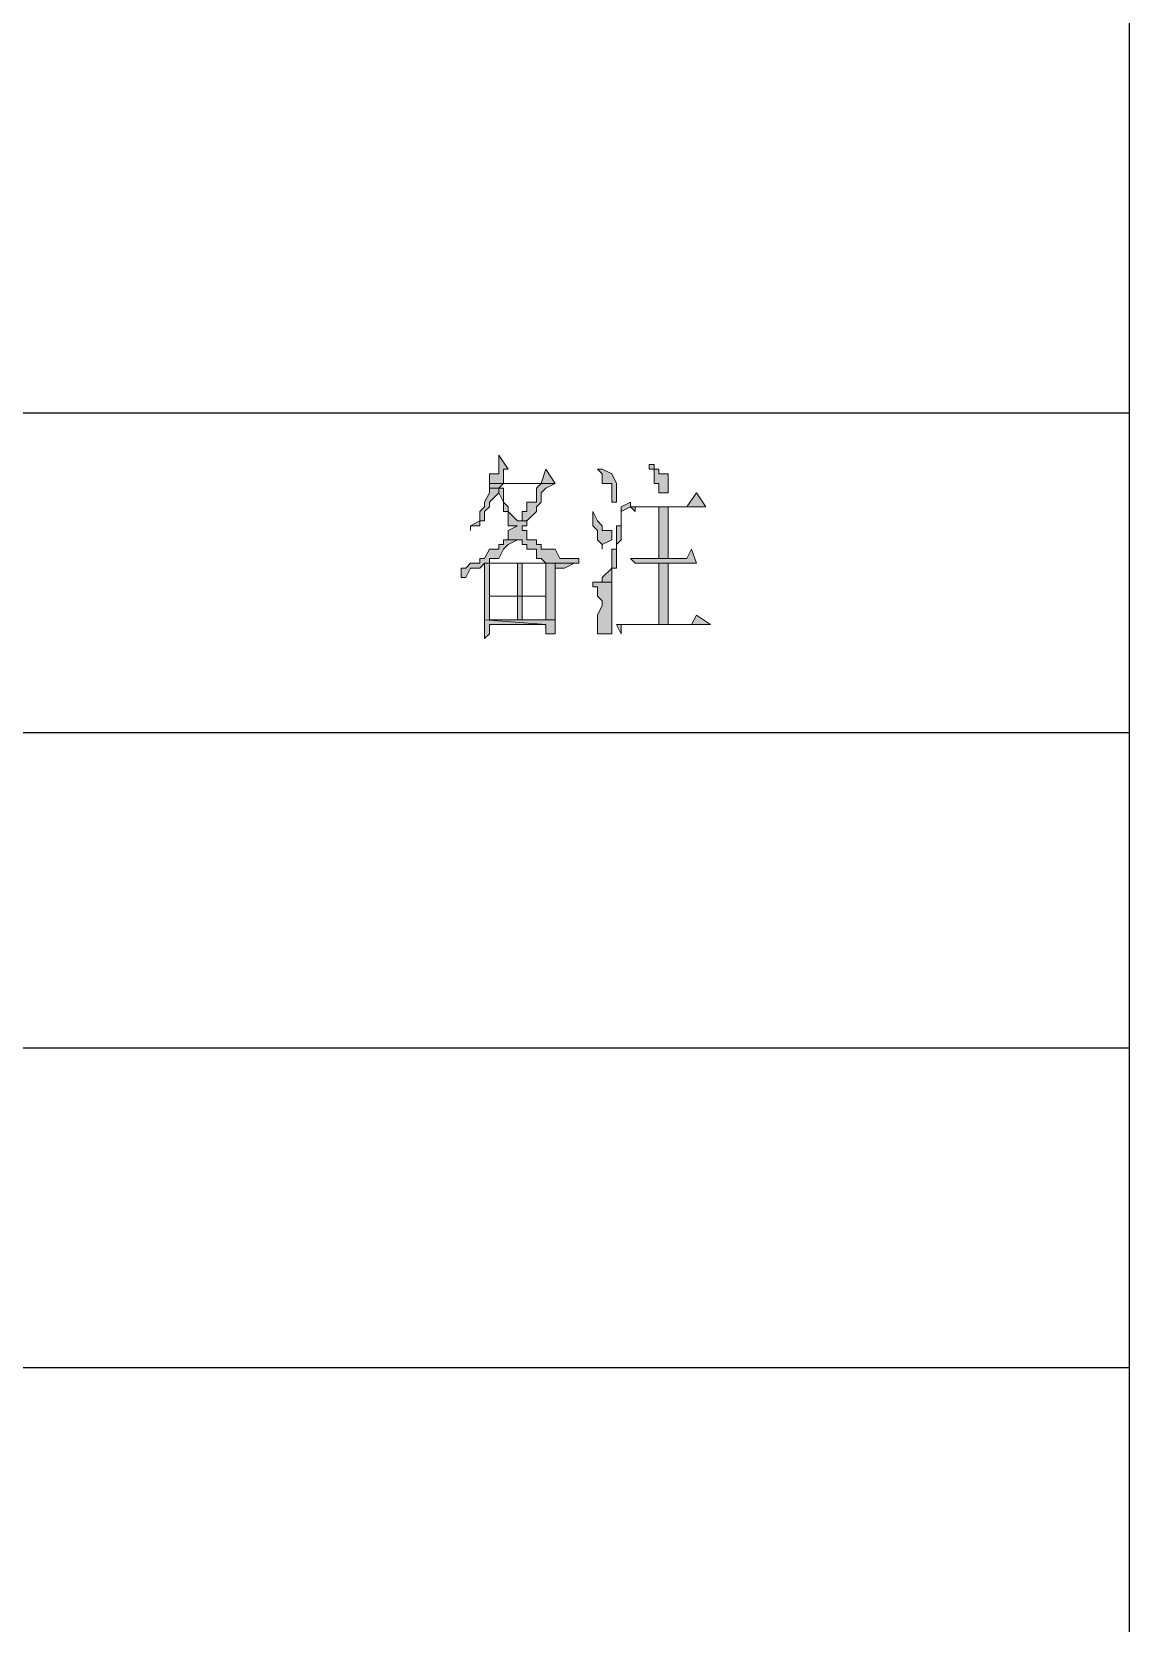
# Model space of a CAD drawing. Header units: millimetres. Extents: x 20 to 821, y 1 to 1134.
# Drawn here: x 779.2 to 821.2, y 767.1 to 828 of the extents above; entities that cross this region are included whole.
import ezdxf

# ---------------------------------------------------------------- set-up
doc = ezdxf.new("R2010")
doc.units = ezdxf.units.MM
doc.layers.add('1', color=7, linetype='Continuous')

msp = doc.modelspace()

# ---------------------------------------------------------------- hatches: boundary and pattern name
h = msp.add_hatch(color=0)
h.dxf.hatch_style = 2
h.paths.add_polyline_path([(797.04, 811.761732), (797.04, 811.041732), (796.68, 811.041732), (796.68, 810.681732), (797.22, 810.681732), (797.22, 811.221732), (797.4, 811.221732)])
h = msp.add_hatch(color=0)
h.dxf.hatch_style = 2
h.paths.add_polyline_path([(798.84, 811.221732), (798.66, 810.681732), (796.68, 810.681732), (796.68, 810.501732), (797.04, 810.501732), (797.04, 810.321732), (797.22, 809.961732), (797.22, 809.601732), (797.4, 809.601732), (797.4, 809.061732), (797.76, 809.061732), (797.4, 808.881732), (797.4, 808.521732), (797.76, 808.521732), (797.94, 808.521732), (797.94, 808.341732), (798.12, 808.341732), (798.12, 808.161732), (798.48, 808.161732), (798.48, 807.801732), (798.66, 807.801732), (798.84, 807.621732), (796.68, 807.621732), (799.92, 807.621732), (800.1, 807.621732), (800.1, 807.801732), (799.38, 807.801732), (799.2, 808.161732), (798.66, 808.161732), (798.66, 808.341732), (798.48, 808.341732), (798.48, 808.521732), (798.12, 808.521732), (798.12, 808.881732), (797.94, 808.881732), (797.94, 809.061732), (798.12, 809.061732), (798.12, 809.241732), (797.76, 809.241732), (797.4, 809.601732), (797.4, 809.781732), (797.22, 809.961732), (797.22, 810.501732), (797.04, 810.501732), (797.22, 810.681732), (799.2, 810.681732)])
h = msp.add_hatch(color=0)
h.dxf.hatch_style = 2
h.paths.add_polyline_path([(801, 811.221732), (800.82, 811.221732), (801, 811.041732), (801, 810.681732), (801.36, 810.681732), (801.36, 809.961732), (801.54, 809.961732), (801.54, 810.681732), (801.36, 811.041732)])
h = msp.add_hatch(color=0)
h.dxf.hatch_style = 2
h.paths.add_polyline_path([(802.8, 811.401732), (802.8, 811.221732), (802.98, 811.221732), (802.98, 810.681732), (803.16, 810.681732), (803.16, 810.321732), (803.52, 810.321732), (803.52, 811.041732), (803.16, 811.041732), (803.16, 811.221732), (802.98, 811.221732), (802.98, 811.401732)])
h = msp.add_hatch(color=0)
h.dxf.hatch_style = 2
h.paths.add_polyline_path([(799.2, 810.681732), (798.66, 810.681732), (798.48, 810.501732), (798.48, 809.961732), (798.12, 809.961732), (798.12, 809.601732), (797.94, 809.601732), (797.94, 809.241732), (797.76, 809.241732), (798.12, 809.241732), (798.48, 809.601732), (798.48, 809.781732), (798.66, 809.961732), (798.66, 810.321732), (798.84, 810.501732)])
h = msp.add_hatch(color=0)
h.dxf.hatch_style = 2
h.paths.add_polyline_path([(796.68, 810.501732), (796.68, 810.321732), (796.5, 809.961732), (796.5, 809.781732), (796.32, 809.601732), (796.32, 809.241732), (795.96, 809.061732), (795.96, 808.881732), (795.96, 809.061732), (796.32, 809.061732), (796.32, 809.241732), (796.5, 809.241732), (796.5, 809.601732), (796.68, 809.781732), (796.68, 809.961732), (797.04, 810.321732), (797.04, 810.501732)])
h = msp.add_hatch(color=0)
h.dxf.hatch_style = 2
h.paths.add_polyline_path([(804.6, 810.321732), (804.24, 809.781732), (802.08, 809.781732), (802.26, 809.601732), (802.26, 809.781732), (802.44, 809.781732), (804.96, 809.781732)])
h = msp.add_hatch(color=0)
h.dxf.hatch_style = 2
h.paths.add_polyline_path([(800.64, 809.601732), (800.64, 809.061732), (800.82, 808.881732), (800.82, 808.521732), (801, 808.341732), (801, 808.161732), (801, 808.341732), (801.36, 808.521732), (801.36, 808.881732), (801, 808.881732), (801, 809.061732), (800.82, 809.241732)])
h = msp.add_hatch(color=0)
h.dxf.hatch_style = 2
h.paths.add_polyline_path([(802.08, 809.961732), (801.72, 809.781732), (801.72, 809.061732), (801.54, 809.061732), (801.54, 808.161732), (801.36, 808.161732), (801.36, 807.441732), (801, 807.081732), (801, 806.901732), (800.82, 806.901732), (801.36, 806.901732), (801.36, 807.441732), (801.54, 807.441732), (801.54, 808.341732), (801.72, 808.521732), (801.72, 809.601732), (802.08, 809.781732)])
h = msp.add_hatch(color=0)
h.dxf.hatch_style = 2
h.paths.add_polyline_path([(803.16, 807.801732), (803.52, 807.801732), (803.52, 809.781732), (803.16, 809.781732)])
h = msp.add_hatch(color=0)
h.dxf.hatch_style = 2
h.paths.add_polyline_path([(797.4, 808.521732), (797.22, 808.521732), (797.22, 808.341732), (797.04, 808.341732), (797.04, 808.161732), (796.68, 808.161732), (796.5, 807.801732), (796.32, 807.801732), (796.32, 807.621732), (795.96, 807.621732), (795.78, 807.441732), (795.6, 807.441732), (795.6, 807.081732), (795.78, 807.081732), (795.96, 807.441732), (796.32, 807.441732), (796.5, 807.621732), (799.92, 807.621732), (796.68, 807.621732), (796.68, 807.801732), (797.04, 807.801732), (797.22, 808.161732), (797.4, 808.341732), (797.76, 808.521732)])
h = msp.add_hatch(color=0)
h.dxf.hatch_style = 2
h.paths.add_polyline_path([(796.5, 807.621732), (796.5, 805.461732), (798.84, 805.281732), (798.84, 804.921732), (799.2, 804.921732), (799.2, 805.461732), (797.94, 805.461732), (796.68, 805.461732), (796.68, 806.361732), (798.84, 806.361732), (797.94, 806.361732), (796.68, 806.361732), (796.68, 807.621732), (799.2, 807.621732)])
h = msp.add_hatch(color=0)
h.dxf.hatch_style = 2
h.paths.add_polyline_path([(799.92, 807.621732), (796.5, 807.621732), (799.2, 807.621732), (799.2, 807.441732), (799.38, 807.441732), (799.56, 807.441732)])
h = msp.add_hatch(color=0)
h.dxf.hatch_style = 2
h.paths.add_polyline_path([(797.76, 807.621732), (797.76, 806.361732), (796.68, 806.361732), (797.94, 806.361732), (797.94, 807.621732), (798.84, 807.621732)])
h = msp.add_hatch(color=0)
h.dxf.hatch_style = 2
h.paths.add_polyline_path([(799.2, 807.621732), (797.76, 807.621732), (798.84, 807.621732), (798.84, 806.361732), (797.94, 806.361732), (798.84, 806.361732), (798.84, 805.461732), (797.94, 805.461732), (799.2, 805.461732)])
h = msp.add_hatch(color=0)
h.dxf.hatch_style = 2
h.paths.add_polyline_path([(804.42, 808.161732), (804.24, 807.801732), (802.08, 807.801732), (802.26, 807.621732), (804.6, 807.621732)])
h = msp.add_hatch(color=0)
h.dxf.hatch_style = 2
h.paths.add_polyline_path([(803.16, 805.281732), (803.52, 805.281732), (803.52, 807.621732), (803.16, 807.621732)])
h = msp.add_hatch(color=0)
h.dxf.hatch_style = 2
h.paths.add_polyline_path([(797.94, 806.361732), (797.76, 806.361732), (797.76, 805.461732), (796.68, 805.461732), (797.94, 805.461732)])
h = msp.add_hatch(color=0)
h.dxf.hatch_style = 2
h.paths.add_polyline_path([(800.64, 806.901732), (800.64, 806.721732), (800.82, 806.721732), (800.82, 806.361732), (801, 806.181732), (801, 806.001732), (800.82, 805.641732), (800.82, 804.921732), (801, 804.921732), (801.36, 804.921732), (801.36, 805.281732), (801.36, 805.641732), (801.36, 806.901732), (800.82, 806.901732)])
h = msp.add_hatch(color=0)
h.dxf.hatch_style = 2
h.paths.add_polyline_path([(796.5, 805.461732), (796.5, 804.741732), (796.68, 804.921732), (796.68, 805.281732), (798.84, 805.281732)])
h = msp.add_hatch(color=0)
h.dxf.hatch_style = 2
h.paths.add_polyline_path([(804.6, 805.641732), (804.42, 805.281732), (801.54, 805.281732), (801.72, 804.921732), (801.72, 805.281732), (802.08, 805.281732), (805.14, 805.281732)])

# ---------------------------------------------------------------- linework, layer by layer
at = {"layer": '1', "color": 0, "lineweight": 25}
for points in [[(20.16, 1133.601732), (821.16, 1133.601732), (821.16, 0.501732), (20.16, 0.501732), (20.16, 1133.601732)], [(557.64, 813.381732), (821.16, 813.381732)], [(557.64, 801.141732), (821.16, 801.141732)], [(557.64, 789.081732), (821.16, 789.081732)], [(557.64, 776.841732), (821.16, 776.841732)]]:
    msp.add_lwpolyline(points, dxfattribs=at)
at = {"layer": '1', "color": 0, "lineweight": 5}
for points in [[(797.04, 811.761732), (797.04, 811.041732), (796.68, 811.041732), (796.68, 810.681732), (797.22, 810.681732), (797.22, 811.221732), (797.4, 811.221732), (797.04, 811.761732)], [(798.84, 811.221732), (798.66, 810.681732), (796.68, 810.681732), (796.68, 810.501732), (797.04, 810.501732), (797.04, 810.321732), (797.22, 809.961732), (797.22, 809.601732), (797.4, 809.601732), (797.4, 809.061732), (797.76, 809.061732), (797.4, 808.881732), (797.4, 808.521732), (797.76, 808.521732), (797.94, 808.521732), (797.94, 808.341732), (798.12, 808.341732), (798.12, 808.161732), (798.48, 808.161732), (798.48, 807.801732), (798.66, 807.801732), (798.84, 807.621732), (796.68, 807.621732), (799.92, 807.621732), (800.1, 807.621732), (800.1, 807.801732), (799.38, 807.801732), (799.2, 808.161732), (798.66, 808.161732), (798.66, 808.341732), (798.48, 808.341732), (798.48, 808.521732), (798.12, 808.521732), (798.12, 808.881732), (797.94, 808.881732), (797.94, 809.061732), (798.12, 809.061732), (798.12, 809.241732), (797.76, 809.241732), (797.4, 809.601732), (797.4, 809.781732), (797.22, 809.961732), (797.22, 810.501732), (797.04, 810.501732), (797.22, 810.681732), (799.2, 810.681732), (798.84, 811.221732)], [(801, 811.221732), (800.82, 811.221732), (801, 811.041732), (801, 810.681732), (801.36, 810.681732), (801.36, 809.961732), (801.54, 809.961732), (801.54, 810.681732), (801.36, 811.041732), (801, 811.221732)], [(802.8, 811.401732), (802.8, 811.221732), (802.98, 811.221732), (802.98, 810.681732), (803.16, 810.681732), (803.16, 810.321732), (803.52, 810.321732), (803.52, 811.041732), (803.16, 811.041732), (803.16, 811.221732), (802.98, 811.221732), (802.98, 811.401732), (802.8, 811.401732)], [(799.2, 810.681732), (798.66, 810.681732), (798.48, 810.501732), (798.48, 809.961732), (798.12, 809.961732), (798.12, 809.601732), (797.94, 809.601732), (797.94, 809.241732), (797.76, 809.241732), (798.12, 809.241732), (798.48, 809.601732), (798.48, 809.781732), (798.66, 809.961732), (798.66, 810.321732), (798.84, 810.501732), (799.2, 810.681732)], [(796.68, 810.501732), (796.68, 810.321732), (796.5, 809.961732), (796.5, 809.781732), (796.32, 809.601732), (796.32, 809.241732), (795.96, 809.061732), (795.96, 808.881732), (795.96, 809.061732), (796.32, 809.061732), (796.32, 809.241732), (796.5, 809.241732), (796.5, 809.601732), (796.68, 809.781732), (796.68, 809.961732), (797.04, 810.321732), (797.04, 810.321732), (797.04, 810.501732), (796.68, 810.501732)], [(804.6, 810.321732), (804.24, 809.781732), (802.08, 809.781732), (802.26, 809.601732), (802.26, 809.781732), (802.44, 809.781732), (804.96, 809.781732), (804.6, 810.321732)], [(800.64, 809.601732), (800.64, 809.061732), (800.82, 808.881732), (800.82, 808.521732), (801, 808.341732), (801, 808.161732), (801, 808.341732), (801.36, 808.521732), (801.36, 808.881732), (801, 808.881732), (801, 809.061732), (800.82, 809.241732), (800.64, 809.601732)], [(802.08, 809.961732), (801.72, 809.781732), (801.72, 809.061732), (801.54, 809.061732), (801.54, 808.161732), (801.36, 808.161732), (801.36, 807.441732), (801, 807.081732), (801, 806.901732), (800.82, 806.901732), (801.36, 806.901732), (801.36, 807.441732), (801.54, 807.441732), (801.54, 808.341732), (801.72, 808.521732), (801.72, 809.601732), (802.08, 809.781732), (802.08, 809.961732)], [(803.16, 807.801732), (803.52, 807.801732), (803.52, 809.781732), (803.16, 809.781732), (803.16, 807.801732)], [(797.4, 808.521732), (797.22, 808.521732), (797.22, 808.341732), (797.04, 808.341732), (797.04, 808.161732), (796.68, 808.161732), (796.5, 807.801732), (796.32, 807.801732), (796.32, 807.621732), (795.96, 807.621732), (795.78, 807.441732), (795.6, 807.441732), (795.6, 807.081732), (795.78, 807.081732), (795.96, 807.441732), (795.96, 807.441732), (796.32, 807.441732), (796.5, 807.621732), (799.92, 807.621732), (796.68, 807.621732), (796.68, 807.801732), (797.04, 807.801732), (797.22, 808.161732), (797.4, 808.341732), (797.76, 808.521732), (797.4, 808.521732)], [(796.5, 807.621732), (796.5, 805.461732), (798.84, 805.281732), (798.84, 804.921732), (799.2, 804.921732), (799.2, 805.461732), (797.94, 805.461732), (796.68, 805.461732), (796.68, 806.361732), (798.84, 806.361732), (797.94, 806.361732), (796.68, 806.361732), (796.68, 807.621732), (799.2, 807.621732), (796.5, 807.621732)], [(799.92, 807.621732), (796.5, 807.621732), (799.2, 807.621732), (799.2, 807.441732), (799.38, 807.441732), (799.56, 807.441732), (799.92, 807.621732)], [(797.76, 807.621732), (797.76, 806.361732), (796.68, 806.361732), (797.94, 806.361732), (797.94, 807.621732), (798.84, 807.621732), (797.76, 807.621732)], [(799.2, 807.621732), (797.76, 807.621732), (798.84, 807.621732), (798.84, 806.361732), (797.94, 806.361732), (798.84, 806.361732), (798.84, 805.461732), (797.94, 805.461732), (799.2, 805.461732), (799.2, 807.621732)], [(804.42, 808.161732), (804.24, 807.801732), (802.08, 807.801732), (802.26, 807.621732), (804.6, 807.621732), (804.42, 808.161732)], [(803.16, 805.281732), (803.52, 805.281732), (803.52, 807.621732), (803.16, 807.621732), (803.16, 805.281732)], [(797.94, 806.361732), (797.76, 806.361732), (797.76, 805.461732), (796.68, 805.461732), (797.94, 805.461732), (797.94, 806.361732)], [(800.64, 806.901732), (800.64, 806.721732), (800.82, 806.721732), (800.82, 806.361732), (801, 806.181732), (801, 806.001732), (800.82, 805.641732), (800.82, 804.921732), (801, 804.921732), (801.36, 804.921732), (801.36, 805.281732), (801.36, 805.641732), (801.36, 805.641732), (801.36, 806.901732), (800.82, 806.901732), (800.64, 806.901732)], [(796.5, 805.461732), (796.5, 804.741732), (796.68, 804.921732), (796.68, 805.281732), (798.84, 805.281732), (796.5, 805.461732)], [(804.6, 805.641732), (804.42, 805.281732), (801.54, 805.281732), (801.72, 804.921732), (801.72, 805.281732), (802.08, 805.281732), (805.14, 805.281732), (804.6, 805.641732)]]:
    msp.add_lwpolyline(points, dxfattribs=at)

doc.saveas('drawing.dxf')
